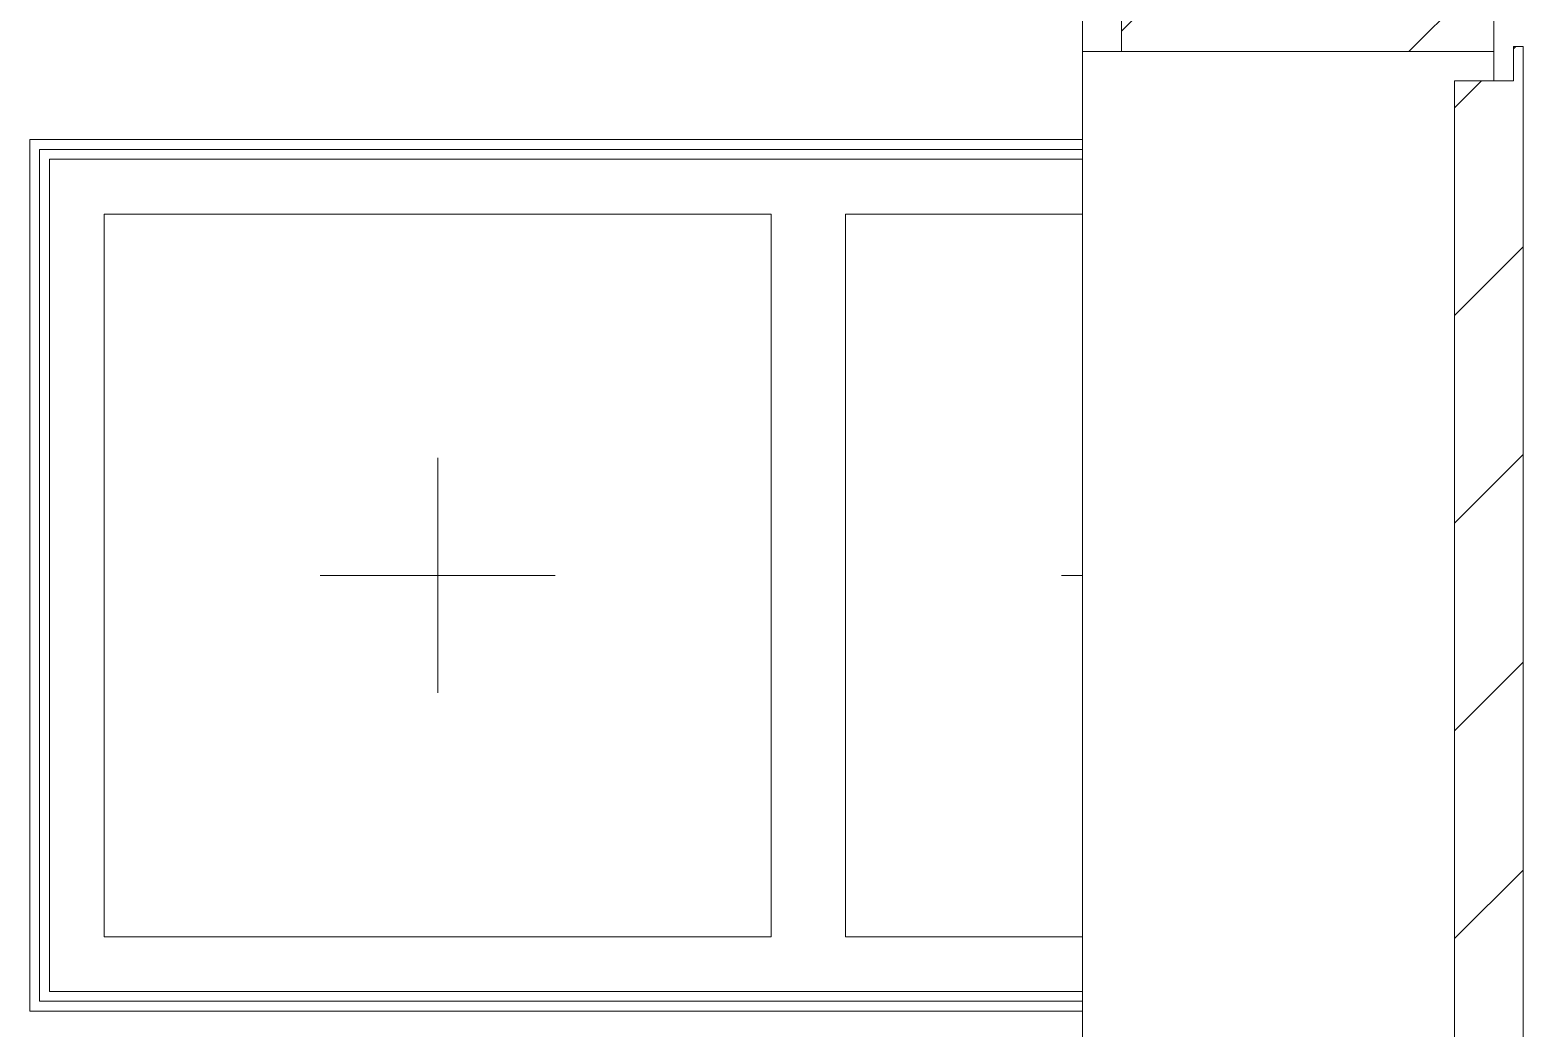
# Model space of a CAD drawing. Header units: millimetres. Extents: x -515342 to 330399, y -224905 to 507333.
# Drawn here: x 222145 to 223670, y 103084 to 104104 of the extents above; entities that cross this region are included whole.
import ezdxf

# ---------------------------------------------------------------- set-up
doc = ezdxf.new("R2010")
doc.units = ezdxf.units.MM
for name, color, linetype, lineweight in [('Двери', 7, 'Continuous', 0), ('Обобщенные модели', 7, 'Continuous', 0), ('Окна', 7, 'Continuous', 0), ('Окна открывание', 7, 'Continuous', 0), ('Стены внутренние', 7, 'Continuous', 0), ('Стены несущие', 7, 'Continuous', 0), ('Стены отделка', 7, 'Continuous', 0)]:
    doc.layers.add(name, color=color, linetype=linetype, lineweight=lineweight)

# ---------------------------------------------------------------- blocks, each defined once
blk = doc.blocks.new('Окно_ПВХ_2Створки - АР_Окно_ОП_850_h_х1550_2ст-10187637-О_АР_П_Разрез 3-3')
at = {"layer": 'Окна открывание', "linetype": 'Continuous'}
h = blk.add_hatch(dxfattribs=at)
h.set_pattern_fill('FP_2', color=256, style=0, pattern_type=2)
h.set_pattern_definition([(236.31, (-5209.4, 8823.7), (-1777.996, -3556.002), [641.07, -5769.6]), (236.31, (-5173.8, 8717), (-1777.996, -3556.002), [384.64, -6026.03]), (236.31, (-5387.2, 8717), (-1777.996, -3556.002), [384.64, -6026.03])])
h.paths.add_polyline_path([(-6943, 15146), (-6943, 15884), (-7624, 15884), (-7624, 15146), (-7472.1, 15146)])
at = {"layer": 'Окна'}
for p, q in [((-7680, 15090), (-7680, 15940)), ((-7680, 15940), (-6625, 15940)), ((-7680, 15090), (-7680, 15940)), ((-7680, 15940), (-6625, 15940)), ((-6943, 15884), (-7624, 15884)), ((-7624, 15884), (-7624, 15146)), ((-6943, 15146), (-6943, 15884)), ((-6625, 15884), (-6867, 15884)), ((-6867, 15146), (-6867, 15884)), ((-7624, 15146), (-6943, 15146)), ((-6867, 15146), (-6625, 15146)), ((-6625, 15090), (-7680, 15090)), ((-6625, 15090), (-7680, 15090))]:
    blk.add_line(p, q, dxfattribs=at)
at = {"layer": 'Окна открывание'}
for p, q in [((-7283.5, 15395), (-7283.5, 15635)), ((-7163.5, 15515), (-7403.5, 15515)), ((-6625, 15515), (-6646.5, 15515))]:
    blk.add_line(p, q, dxfattribs=at)
blk = doc.blocks.new('Дверь_Стальная_1 полотно - АР_Дверь_Внутренняя_850х1920h_коробка__Г_Пр-9822586-О_АР_П_Разрез 3-3')
at = {"layer": 'Двери'}
h = blk.add_hatch(dxfattribs=at)
h.set_pattern_fill('FP_6', color=256, style=0, pattern_type=2)
h.set_pattern_definition([(45, (-6276.18, 7579.1), (-106.066, 106.066), [])])
h.paths.add_polyline_path([(-6195, 14100), (-6175, 14100), (-6175, 16055), (-6185, 16055), (-6185, 16020), (-6245, 16020), (-6245, 14100)])
at = {"layer": 'Двери', "lineweight": 18}
for p, q in [((-6175, 16055), (-6185, 16055)), ((-6185, 16055), (-6185, 16020)), ((-6175, 14100), (-6175, 16055)), ((-6245, 16020), (-6245, 14100)), ((-6185, 16020), (-6245, 16020))]:
    blk.add_line(p, q, dxfattribs=at)
blk = doc.blocks.new('откос_окно_штукатурка - АР_Отделка_Откос-V159-О_АР_П_Разрез 3-3')
at = {"layer": 'Обобщенные модели'}
for p, q in [((-7700, 15950), (-7700, 15960)), ((-7700, 15960), (-6625, 15960)), ((-7700, 15070), (-7700, 15950)), ((-7690, 15950), (-7690, 15080)), ((-7690, 15950), (-6625, 15950)), ((-6625, 15070), (-7700, 15070)), ((-7690, 15080), (-6625, 15080))]:
    blk.add_line(p, q, dxfattribs=at)

msp = doc.modelspace()

# ---------------------------------------------------------------- hatches: boundary and pattern name
at = {"layer": 'Стены внутренние'}
h = msp.add_hatch(dxfattribs=at)
h.set_pattern_fill('FP_9', color=256, style=0, pattern_type=2)
h.set_pattern_definition([(45, (223568.56, 95610.5), (-235.732, 235.732), []), (45, (223725.7, 95610.5), (-235.732, 235.732), [])])
h.paths.add_polyline_path([(223639.7438, 101581.3929), (223639.7438, 102111.3929), (223259.7438, 102111.3929), (223259.7438, 101581.3929), (223436.9247, 101581.3929)])
h.paths.add_polyline_path([(223639.7438, 104081.3929), (223639.7438, 104281.3929), (223259.7438, 104281.3929), (223259.7438, 104081.3929)])

# ---------------------------------------------------------------- linework, layer by layer
for p, q in [((223219.7438, 102131.3929), (223219.7438, 104081.3929)), ((223639.7438, 104081.3929), (223639.7438, 104051.3929)), ((222144.7438, 103991.3929), (223219.7438, 103991.3929)), ((222144.7438, 103101.3929), (222144.7438, 103991.3929)), ((223219.7438, 103101.3929), (222144.7438, 103101.3929))]:
    msp.add_line(p, q, dxfattribs=at)
at = {"layer": 'Стены несущие'}
for p, q in [((223259.7438, 104281.3929), (223259.7438, 104081.3929)), ((223639.7438, 104081.3929), (223639.7438, 104281.3929)), ((223259.7438, 104081.3929), (223639.7438, 104081.3929))]:
    msp.add_line(p, q, dxfattribs=at)
at = {"layer": 'Стены отделка'}
for p, q in [((223219.7438, 104281.3929), (223219.7438, 104081.3929)), ((223219.7438, 104081.3929), (223259.7438, 104081.3929))]:
    msp.add_line(p, q, dxfattribs=at)

# ---------------------------------------------------------------- block references
at = {"layer": 'Двери'}
msp.add_blockref('Дверь_Стальная_1 полотно - АР_Дверь_Внутренняя_850х1920h_коробка__Г_Пр-9822586-О_АР_П_Разрез 3-3', (229844.7438, 88031.3929), dxfattribs=at)
at = {"layer": 'Обобщенные модели'}
msp.add_blockref('откос_окно_штукатурка - АР_Отделка_Откос-V159-О_АР_П_Разрез 3-3', (229844.7438, 88031.3929), dxfattribs=at)
at = {"layer": 'Окна'}
msp.add_blockref('Окно_ПВХ_2Створки - АР_Окно_ОП_850_h_х1550_2ст-10187637-О_АР_П_Разрез 3-3', (229844.7438, 88031.3929), dxfattribs=at)

doc.saveas('drawing.dxf')
